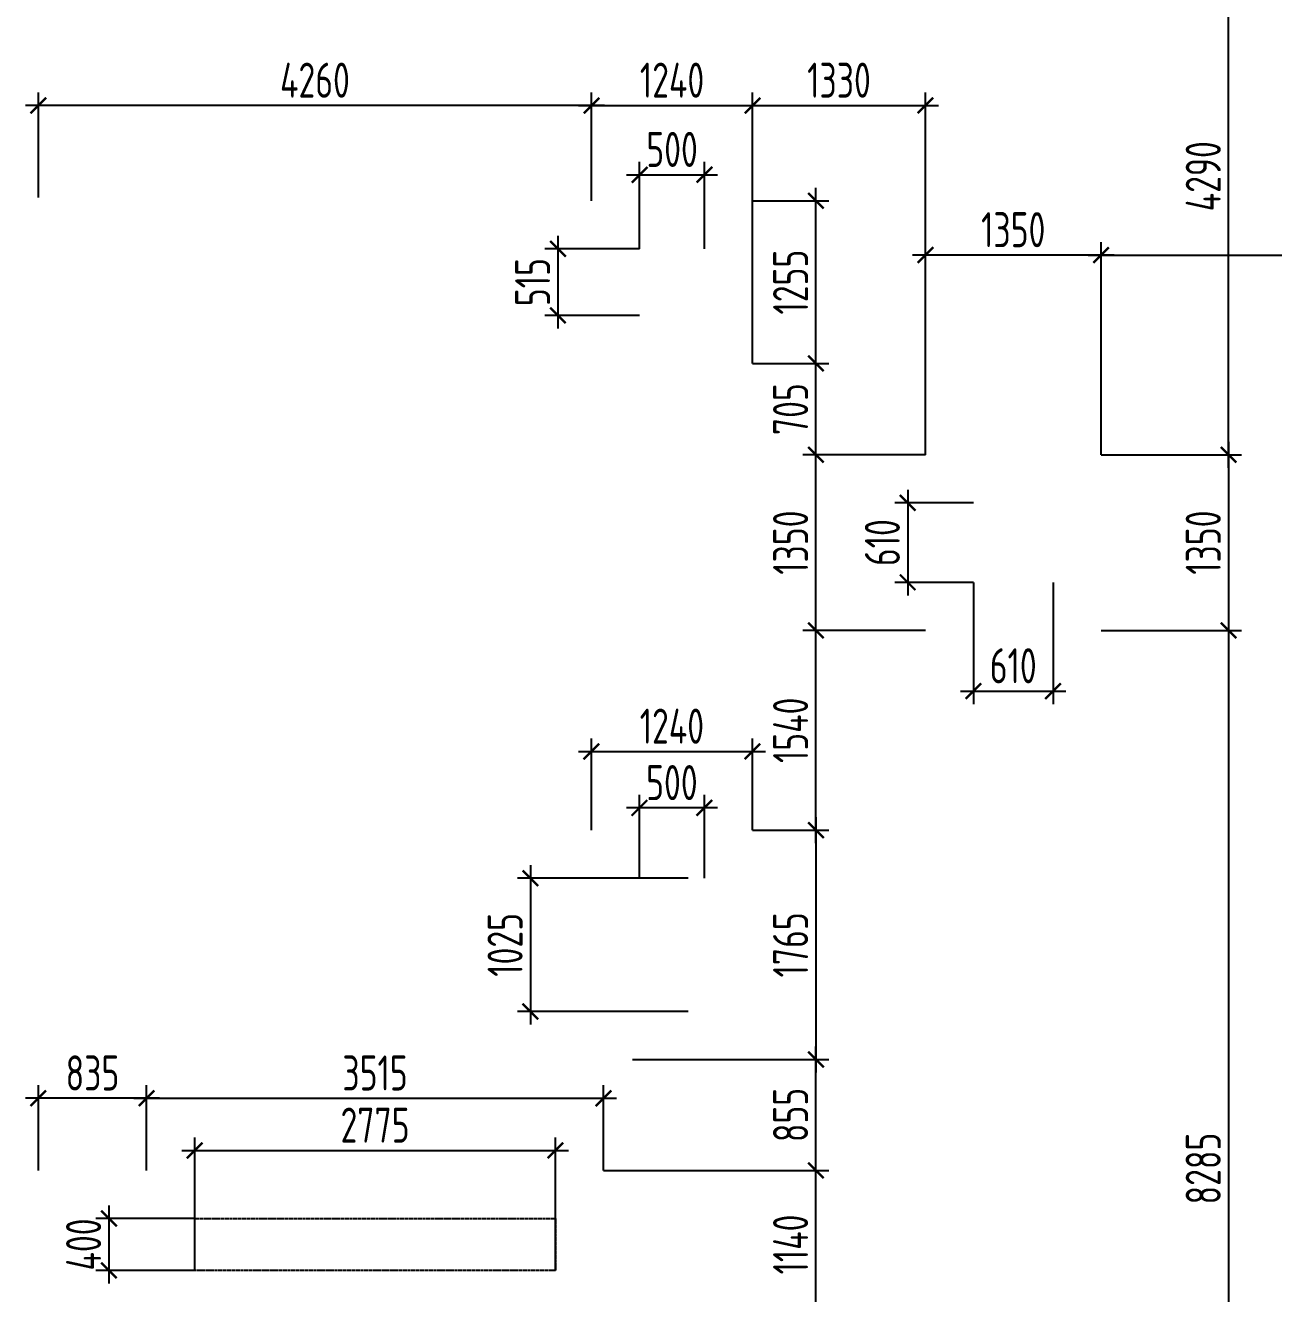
# Model space of a CAD drawing. Header units: millimetres. Extents: x -350007 to 535970, y -888 to 133718.
# Drawn here: x 473904 to 483515, y 64836 to 74601 of the extents above; entities that cross this region are included whole.
import ezdxf

# ---------------------------------------------------------------- set-up
doc = ezdxf.new("R2010")
doc.units = ezdxf.units.MM
doc.linetypes.add('HIDDEN', pattern=[9.525, 6.35, -3.175])
doc.layers.add('АР_Размеры нов.', color=15, linetype='Continuous', lineweight=0)
doc.layers.add('М_шахты ВЕ на покрытии', color=30, linetype='Continuous')
doc.styles.add('ISOCPEUR', font='isocpeur.ttf', dxfattribs={"width": 0.7})
doc.dimstyles.new('R_100', dxfattribs={"dimtxt": 270, "dimasz": 120, "dimexe": 100, "dimexo": 0, "dimgap": 60, "dimtad": 1, "dimdec": 0, "dimrnd": 5, "dimzin": 0, "dimdsep": 46, "dimtxsty": 'ISOCPEUR', "dimblk": 'ARCHTICK', "dimcen": 0, "dimdle": 100, "dimclrd": 256, "dimclre": 256, "dimclrt": 256, "dimadec": 0, "dimazin": 0, "dimtfac": 2, "dimtdec": 0, "dimtofl": 0, "dimtmove": 1, "dimatfit": 3, "dimfxl": 1, "dimtvp": 3, "dimtolj": 1, "dimtzin": 0, "dimarcsym": 0})

# ---------------------------------------------------------------- blocks, each defined once
blk = doc.blocks.new('_ArchTick')
at = {"color": 0, "linetype": 'ByBlock', "const_width": 0.15}
blk.add_lwpolyline([(-0.5, -0.5), (0.5, 0.5)], dxfattribs=at)
blk = doc.blocks.new('*D3486')
at = {"layer": 'АР_Размеры нов.', "lineweight": -2, "transparency": 16777216}
for p, q in [((474004.3, 65784.6), (474004.3, 66440.2)), ((474838.2, 65784.6), (474838.2, 66440.2)), ((474938.2, 66340.2), (473904.3, 66340.2))]:
    blk.add_line(p, q, dxfattribs=at)
at = {"layer": 'АР_Размеры нов.', "lineweight": -2, "transparency": 16777216, "xscale": 120, "yscale": 120, "zscale": 120, "rotation": 180}
blk.add_blockref('_ArchTick', (474004.3, 66340.2), dxfattribs=at)
at = {"layer": 'АР_Размеры нов.', "lineweight": -2, "transparency": 16777216, "xscale": 120, "yscale": 120, "zscale": 120}
blk.add_blockref('_ArchTick', (474838.2, 66340.2), dxfattribs=at)
at = {"layer": 'АР_Размеры нов.', "transparency": 16777216, "insert": (474421.2, 66535.2), "char_height": 270, "attachment_point": 5, "style": 'ISOCPEUR'}
blk.add_mtext('\\A1;835', dxfattribs=at)
blk = doc.blocks.new('*D3487')
at = {"layer": 'АР_Размеры нов.', "lineweight": -2, "transparency": 16777216}
for p, q in [((474838.2, 65784.6), (474838.2, 66440.2)), ((478355.2, 65784.6), (478355.2, 66440.2)), ((474738.2, 66340.2), (478455.2, 66340.2))]:
    blk.add_line(p, q, dxfattribs=at)
at = {"layer": 'АР_Размеры нов.', "lineweight": -2, "transparency": 16777216, "xscale": 120, "yscale": 120, "zscale": 120, "rotation": 180}
blk.add_blockref('_ArchTick', (474838.2, 66340.2), dxfattribs=at)
at = {"layer": 'АР_Размеры нов.', "lineweight": -2, "transparency": 16777216, "xscale": 120, "yscale": 120, "zscale": 120}
blk.add_blockref('_ArchTick', (478355.2, 66340.2), dxfattribs=at)
at = {"layer": 'АР_Размеры нов.', "transparency": 16777216, "insert": (476596.7, 66535.2), "char_height": 270, "attachment_point": 5, "style": 'ISOCPEUR'}
blk.add_mtext('\\A1;3515', dxfattribs=at)
blk = doc.blocks.new('*D3488')
at = {"layer": 'АР_Размеры нов.', "lineweight": -2, "transparency": 16777216}
for p, q in [((474547.6, 65514.6), (474547.6, 64914.6)), ((475208.2, 65414.6), (474447.6, 65414.6)), ((475208.2, 65014.6), (474447.6, 65014.6))]:
    blk.add_line(p, q, dxfattribs=at)
at = {"layer": 'АР_Размеры нов.', "lineweight": -2, "transparency": 16777216, "xscale": 120, "yscale": 120, "zscale": 120}
for p, rotation in [((474547.6, 65414.6), 90), ((474547.6, 65014.6), 270)]:
    blk.add_blockref('_ArchTick', p, dxfattribs=dict(at, rotation=rotation))
at = {"layer": 'АР_Размеры нов.', "transparency": 16777216, "insert": (474352.6, 65214.6), "char_height": 270, "attachment_point": 5, "rotation": 90, "style": 'ISOCPEUR'}
blk.add_mtext('\\A1;400', dxfattribs=at)
blk = doc.blocks.new('*D3491')
at = {"layer": 'АР_Размеры нов.', "lineweight": -2, "transparency": 16777216}
for p, q in [((479991.1, 64544.6), (479991.1, 65884.6)), ((478355.2, 65784.6), (480091.1, 65784.6)), ((478355.2, 64644.6), (480091.1, 64644.6))]:
    blk.add_line(p, q, dxfattribs=at)
at = {"layer": 'АР_Размеры нов.', "lineweight": -2, "transparency": 16777216, "xscale": 120, "yscale": 120, "zscale": 120}
for p, rotation in [((479991.1, 65784.6), 90), ((479991.1, 64644.6), 270)]:
    blk.add_blockref('_ArchTick', p, dxfattribs=dict(at, rotation=rotation))
at = {"layer": 'АР_Размеры нов.', "transparency": 16777216, "insert": (479796.1, 65214.6), "char_height": 270, "attachment_point": 5, "rotation": 90, "style": 'ISOCPEUR'}
blk.add_mtext('\\A1;1140', dxfattribs=at)
blk = doc.blocks.new('*D3492')
at = {"layer": 'АР_Размеры нов.', "lineweight": -2, "transparency": 16777216}
for p, q in [((479991.1, 65684.6), (479991.1, 66738.9)), ((478578, 66638.9), (480091.1, 66638.9)), ((478355.2, 65784.6), (480091.1, 65784.6))]:
    blk.add_line(p, q, dxfattribs=at)
at = {"layer": 'АР_Размеры нов.', "lineweight": -2, "transparency": 16777216, "xscale": 120, "yscale": 120, "zscale": 120}
for p, rotation in [((479991.1, 66638.9), 90), ((479991.1, 65784.6), 270)]:
    blk.add_blockref('_ArchTick', p, dxfattribs=dict(at, rotation=rotation))
at = {"layer": 'АР_Размеры нов.', "transparency": 16777216, "insert": (479796.1, 66211.8), "char_height": 270, "attachment_point": 5, "rotation": 90, "style": 'ISOCPEUR'}
blk.add_mtext('\\A1;855', dxfattribs=at)
blk = doc.blocks.new('*D3493')
at = {"layer": 'АР_Размеры нов.', "lineweight": -2, "transparency": 16777216}
for p, q in [((475208.2, 65014.6), (475208.2, 66038.5)), ((477985.2, 65014.6), (477985.2, 66038.5)), ((475108.2, 65938.5), (478085.2, 65938.5))]:
    blk.add_line(p, q, dxfattribs=at)
at = {"layer": 'АР_Размеры нов.', "lineweight": -2, "transparency": 16777216, "xscale": 120, "yscale": 120, "zscale": 120, "rotation": 180}
blk.add_blockref('_ArchTick', (475208.2, 65938.5), dxfattribs=at)
at = {"layer": 'АР_Размеры нов.', "lineweight": -2, "transparency": 16777216, "xscale": 120, "yscale": 120, "zscale": 120}
blk.add_blockref('_ArchTick', (477985.2, 65938.5), dxfattribs=at)
at = {"layer": 'АР_Размеры нов.', "transparency": 16777216, "insert": (476596.7, 66133.5), "char_height": 270, "attachment_point": 5, "style": 'ISOCPEUR'}
blk.add_mtext('\\A1;2775', dxfattribs=at)
blk = doc.blocks.new('*D3497')
at = {"layer": 'АР_Размеры нов.', "lineweight": -2, "transparency": 16777216}
for p, q in [((479991.1, 68504.2), (479991.1, 66538.9)), ((479502.2, 68404.2), (480091.1, 68404.2)), ((479502.2, 66638.9), (480091.1, 66638.9))]:
    blk.add_line(p, q, dxfattribs=at)
at = {"layer": 'АР_Размеры нов.', "lineweight": -2, "transparency": 16777216, "xscale": 120, "yscale": 120, "zscale": 120}
for p, rotation in [((479991.1, 68404.2), 90), ((479991.1, 66638.9), 270)]:
    blk.add_blockref('_ArchTick', p, dxfattribs=dict(at, rotation=rotation))
at = {"layer": 'АР_Размеры нов.', "transparency": 16777216, "insert": (479796.1, 67521.6), "char_height": 270, "attachment_point": 5, "rotation": 90, "style": 'ISOCPEUR'}
blk.add_mtext('\\A1;1765', dxfattribs=at)
blk = doc.blocks.new('*D3498')
at = {"layer": 'АР_Размеры нов.', "lineweight": -2, "transparency": 16777216}
for p, q in [((477792.8, 68134.2), (477792.8, 66908.9)), ((479008.2, 68034.2), (477692.8, 68034.2)), ((479008.2, 67008.9), (477692.8, 67008.9))]:
    blk.add_line(p, q, dxfattribs=at)
at = {"layer": 'АР_Размеры нов.', "lineweight": -2, "transparency": 16777216, "xscale": 120, "yscale": 120, "zscale": 120}
for p, rotation in [((477792.8, 68034.2), 90), ((477792.8, 67008.9), 270)]:
    blk.add_blockref('_ArchTick', p, dxfattribs=dict(at, rotation=rotation))
at = {"layer": 'АР_Размеры нов.', "transparency": 16777216, "insert": (477597.8, 67521.6), "char_height": 270, "attachment_point": 5, "rotation": 90, "style": 'ISOCPEUR'}
blk.add_mtext('\\A1;1025', dxfattribs=at)
blk = doc.blocks.new('*D3499')
at = {"layer": 'АР_Размеры нов.', "lineweight": -2, "transparency": 16777216}
for p, q in [((478632.2, 68034.2), (478632.2, 68675.9)), ((479132.2, 68034.2), (479132.2, 68675.9)), ((479232.2, 68575.9), (478532.2, 68575.9))]:
    blk.add_line(p, q, dxfattribs=at)
at = {"layer": 'АР_Размеры нов.', "lineweight": -2, "transparency": 16777216, "xscale": 120, "yscale": 120, "zscale": 120, "rotation": 180}
blk.add_blockref('_ArchTick', (478632.2, 68575.9), dxfattribs=at)
at = {"layer": 'АР_Размеры нов.', "lineweight": -2, "transparency": 16777216, "xscale": 120, "yscale": 120, "zscale": 120}
blk.add_blockref('_ArchTick', (479132.2, 68575.9), dxfattribs=at)
at = {"layer": 'АР_Размеры нов.', "transparency": 16777216, "insert": (478882.2, 68770.9), "char_height": 270, "attachment_point": 5, "style": 'ISOCPEUR'}
blk.add_mtext('\\A1;500', dxfattribs=at)
blk = doc.blocks.new('*D3500')
at = {"layer": 'АР_Размеры нов.', "lineweight": -2, "transparency": 16777216}
for p, q in [((478262.2, 68404.2), (478262.2, 69110.5)), ((479502.2, 68404.2), (479502.2, 69110.5)), ((478162.2, 69010.5), (479602.2, 69010.5))]:
    blk.add_line(p, q, dxfattribs=at)
at = {"layer": 'АР_Размеры нов.', "lineweight": -2, "transparency": 16777216, "xscale": 120, "yscale": 120, "zscale": 120, "rotation": 180}
blk.add_blockref('_ArchTick', (478262.2, 69010.5), dxfattribs=at)
at = {"layer": 'АР_Размеры нов.', "lineweight": -2, "transparency": 16777216, "xscale": 120, "yscale": 120, "zscale": 120}
blk.add_blockref('_ArchTick', (479502.2, 69010.5), dxfattribs=at)
at = {"layer": 'АР_Размеры нов.', "transparency": 16777216, "insert": (478882.2, 69205.5), "char_height": 270, "attachment_point": 5, "style": 'ISOCPEUR'}
blk.add_mtext('\\A1;1240', dxfattribs=at)
blk = doc.blocks.new('*D3501')
at = {"layer": 'АР_Размеры нов.', "lineweight": -2, "transparency": 16777216}
for p, q in [((479991.1, 68304.2), (479991.1, 70042.6)), ((480834.4, 69942.6), (479891.1, 69942.6)), ((479502.2, 68404.2), (480091.1, 68404.2))]:
    blk.add_line(p, q, dxfattribs=at)
at = {"layer": 'АР_Размеры нов.', "lineweight": -2, "transparency": 16777216, "xscale": 120, "yscale": 120, "zscale": 120}
for p, rotation in [((479991.1, 69942.6), 90), ((479991.1, 68404.2), 270)]:
    blk.add_blockref('_ArchTick', p, dxfattribs=dict(at, rotation=rotation))
at = {"layer": 'АР_Размеры нов.', "transparency": 16777216, "insert": (479796.1, 69173.4), "char_height": 270, "attachment_point": 5, "rotation": 90, "style": 'ISOCPEUR'}
blk.add_mtext('\\A1;1540', dxfattribs=at)
blk = doc.blocks.new('*D3502')
at = {"layer": 'АР_Размеры нов.', "lineweight": -2, "transparency": 16777216}
for p, q in [((479991.1, 69842.6), (479991.1, 71394.6)), ((480834.4, 71294.6), (479891.1, 71294.6)), ((480834.4, 69942.6), (479891.1, 69942.6))]:
    blk.add_line(p, q, dxfattribs=at)
at = {"layer": 'АР_Размеры нов.', "lineweight": -2, "transparency": 16777216, "xscale": 120, "yscale": 120, "zscale": 120}
for p, rotation in [((479991.1, 71294.6), 90), ((479991.1, 69942.6), 270)]:
    blk.add_blockref('_ArchTick', p, dxfattribs=dict(at, rotation=rotation))
at = {"layer": 'АР_Размеры нов.', "transparency": 16777216, "insert": (479796.1, 70618.6), "char_height": 270, "attachment_point": 5, "rotation": 90, "style": 'ISOCPEUR'}
blk.add_mtext('\\A1;1350', dxfattribs=at)
blk = doc.blocks.new('*D3503')
at = {"layer": 'АР_Размеры нов.', "lineweight": -2, "transparency": 16777216}
for p, q in [((479991.1, 71194.6), (479991.1, 72097.9)), ((479503.5, 71997.9), (480091.1, 71997.9)), ((480834.4, 71294.6), (479891.1, 71294.6))]:
    blk.add_line(p, q, dxfattribs=at)
at = {"layer": 'АР_Размеры нов.', "lineweight": -2, "transparency": 16777216, "xscale": 120, "yscale": 120, "zscale": 120}
for p, rotation in [((479991.1, 71997.9), 90), ((479991.1, 71294.6), 270)]:
    blk.add_blockref('_ArchTick', p, dxfattribs=dict(at, rotation=rotation))
at = {"layer": 'АР_Размеры нов.', "transparency": 16777216, "insert": (479796.1, 71646.2), "char_height": 270, "attachment_point": 5, "rotation": 90, "style": 'ISOCPEUR'}
blk.add_mtext('\\A1;705', dxfattribs=at)
blk = doc.blocks.new('*D3504')
at = {"layer": 'АР_Размеры нов.', "lineweight": -2, "transparency": 16777216}
for p, q in [((479991.1, 71897.9), (479991.1, 73350.6)), ((479503.5, 73250.6), (480091.1, 73250.6)), ((479503.5, 71997.9), (480091.1, 71997.9))]:
    blk.add_line(p, q, dxfattribs=at)
at = {"layer": 'АР_Размеры нов.', "lineweight": -2, "transparency": 16777216, "xscale": 120, "yscale": 120, "zscale": 120}
for p, rotation in [((479991.1, 73250.6), 90), ((479991.1, 71997.9), 270)]:
    blk.add_blockref('_ArchTick', p, dxfattribs=dict(at, rotation=rotation))
at = {"layer": 'АР_Размеры нов.', "transparency": 16777216, "insert": (479796.1, 72624.2), "char_height": 270, "attachment_point": 5, "rotation": 90, "style": 'ISOCPEUR'}
blk.add_mtext('\\A1;1255', dxfattribs=at)
blk = doc.blocks.new('*D3505')
at = {"layer": 'АР_Размеры нов.', "lineweight": -2, "transparency": 16777216}
for p, q in [((478263.5, 73250.6), (478263.5, 74083.9)), ((479503.5, 73250.6), (479503.5, 74083.9)), ((478163.5, 73983.9), (479603.5, 73983.9))]:
    blk.add_line(p, q, dxfattribs=at)
at = {"layer": 'АР_Размеры нов.', "lineweight": -2, "transparency": 16777216, "xscale": 120, "yscale": 120, "zscale": 120, "rotation": 180}
blk.add_blockref('_ArchTick', (478263.5, 73983.9), dxfattribs=at)
at = {"layer": 'АР_Размеры нов.', "lineweight": -2, "transparency": 16777216, "xscale": 120, "yscale": 120, "zscale": 120}
blk.add_blockref('_ArchTick', (479503.5, 73983.9), dxfattribs=at)
at = {"layer": 'АР_Размеры нов.', "transparency": 16777216, "insert": (478883.5, 74178.9), "char_height": 270, "attachment_point": 5, "style": 'ISOCPEUR'}
blk.add_mtext('\\A1;1240', dxfattribs=at)
blk = doc.blocks.new('*D3506')
at = {"layer": 'АР_Размеры нов.', "lineweight": -2, "transparency": 16777216}
for p, q in [((474004.3, 73274.8), (474004.3, 74083.9)), ((478263.5, 73250.6), (478263.5, 74083.9)), ((478363.5, 73983.9), (473904.3, 73983.9))]:
    blk.add_line(p, q, dxfattribs=at)
at = {"layer": 'АР_Размеры нов.', "lineweight": -2, "transparency": 16777216, "xscale": 120, "yscale": 120, "zscale": 120, "rotation": 180}
blk.add_blockref('_ArchTick', (474004.3, 73983.9), dxfattribs=at)
at = {"layer": 'АР_Размеры нов.', "lineweight": -2, "transparency": 16777216, "xscale": 120, "yscale": 120, "zscale": 120}
blk.add_blockref('_ArchTick', (478263.5, 73983.9), dxfattribs=at)
at = {"layer": 'АР_Размеры нов.', "transparency": 16777216, "insert": (476133.9, 74178.9), "char_height": 270, "attachment_point": 5, "style": 'ISOCPEUR'}
blk.add_mtext('\\A1;4260', dxfattribs=at)
blk = doc.blocks.new('*D3507')
at = {"layer": 'АР_Размеры нов.', "lineweight": -2, "transparency": 16777216}
for p, q in [((480834.4, 71294.6), (480834.4, 72932.8)), ((482186.5, 71294.6), (482186.5, 72932.8)), ((482286.5, 72832.8), (480734.4, 72832.8))]:
    blk.add_line(p, q, dxfattribs=at)
at = {"layer": 'АР_Размеры нов.', "lineweight": -2, "transparency": 16777216, "xscale": 120, "yscale": 120, "zscale": 120, "rotation": 180}
blk.add_blockref('_ArchTick', (480834.4, 72832.8), dxfattribs=at)
at = {"layer": 'АР_Размеры нов.', "lineweight": -2, "transparency": 16777216, "xscale": 120, "yscale": 120, "zscale": 120}
blk.add_blockref('_ArchTick', (482186.5, 72832.8), dxfattribs=at)
at = {"layer": 'АР_Размеры нов.', "transparency": 16777216, "insert": (481510.4, 73027.8), "char_height": 270, "attachment_point": 5, "style": 'ISOCPEUR'}
blk.add_mtext('\\A1;1350', dxfattribs=at)
blk = doc.blocks.new('*D3508')
at = {"layer": 'АР_Размеры нов.', "lineweight": -2, "transparency": 16777216}
for p, q in [((479503.5, 71997.9), (479503.5, 74083.9)), ((480834.4, 71294.6), (480834.4, 74083.9)), ((479403.5, 73983.9), (480934.4, 73983.9))]:
    blk.add_line(p, q, dxfattribs=at)
at = {"layer": 'АР_Размеры нов.', "lineweight": -2, "transparency": 16777216, "xscale": 120, "yscale": 120, "zscale": 120, "rotation": 180}
blk.add_blockref('_ArchTick', (479503.5, 73983.9), dxfattribs=at)
at = {"layer": 'АР_Размеры нов.', "lineweight": -2, "transparency": 16777216, "xscale": 120, "yscale": 120, "zscale": 120}
blk.add_blockref('_ArchTick', (480834.4, 73983.9), dxfattribs=at)
at = {"layer": 'АР_Размеры нов.', "transparency": 16777216, "insert": (480168.9, 74178.9), "char_height": 270, "attachment_point": 5, "style": 'ISOCPEUR'}
blk.add_mtext('\\A1;1330', dxfattribs=at)
blk = doc.blocks.new('*D3509')
at = {"layer": 'АР_Размеры нов.', "lineweight": -2, "transparency": 16777216}
for p, q in [((482186.5, 71294.6), (482186.5, 72932.8)), ((487545.9, 71365.7), (487545.9, 72932.8)), ((482086.5, 72832.8), (487645.9, 72832.8))]:
    blk.add_line(p, q, dxfattribs=at)
at = {"layer": 'АР_Размеры нов.', "lineweight": -2, "transparency": 16777216, "xscale": 120, "yscale": 120, "zscale": 120, "rotation": 180}
blk.add_blockref('_ArchTick', (482186.5, 72832.8), dxfattribs=at)
at = {"layer": 'АР_Размеры нов.', "lineweight": -2, "transparency": 16777216, "xscale": 120, "yscale": 120, "zscale": 120}
blk.add_blockref('_ArchTick', (487545.9, 72832.8), dxfattribs=at)
at = {"layer": 'АР_Размеры нов.', "transparency": 16777216, "insert": (484866.2, 73027.8), "char_height": 270, "attachment_point": 5, "style": 'ISOCPEUR'}
blk.add_mtext('\\A1;5360', dxfattribs=at)
blk = doc.blocks.new('*D3512')
at = {"layer": 'АР_Размеры нов.', "lineweight": -2, "transparency": 16777216}
for p, q in [((483168.4, 71394.6), (483168.4, 69842.6)), ((482186.5, 71294.6), (483268.4, 71294.6)), ((482186.5, 69942.6), (483268.4, 69942.6))]:
    blk.add_line(p, q, dxfattribs=at)
at = {"layer": 'АР_Размеры нов.', "lineweight": -2, "transparency": 16777216, "xscale": 120, "yscale": 120, "zscale": 120}
for p, rotation in [((483168.4, 71294.6), 90), ((483168.4, 69942.6), 270)]:
    blk.add_blockref('_ArchTick', p, dxfattribs=dict(at, rotation=rotation))
at = {"layer": 'АР_Размеры нов.', "transparency": 16777216, "insert": (482973.4, 70618.6), "char_height": 270, "attachment_point": 5, "rotation": 90, "style": 'ISOCPEUR'}
blk.add_mtext('\\A1;1350', dxfattribs=at)
blk = doc.blocks.new('*D3513')
at = {"layer": 'АР_Размеры нов.', "lineweight": -2, "transparency": 16777216}
for p, q in [((483168.4, 70042.6), (483168.4, 61555.7)), ((482186.5, 69942.6), (483268.4, 69942.6)), ((482977.9, 61655.7), (483268.4, 61655.7))]:
    blk.add_line(p, q, dxfattribs=at)
at = {"layer": 'АР_Размеры нов.', "lineweight": -2, "transparency": 16777216, "xscale": 120, "yscale": 120, "zscale": 120}
for p, rotation in [((483168.4, 69942.6), 90), ((483168.4, 61655.7), 270)]:
    blk.add_blockref('_ArchTick', p, dxfattribs=dict(at, rotation=rotation))
at = {"layer": 'АР_Размеры нов.', "transparency": 16777216, "insert": (482973.4, 65799.1), "char_height": 270, "attachment_point": 5, "rotation": 90, "style": 'ISOCPEUR'}
blk.add_mtext('\\A1;8285', dxfattribs=at)
blk = doc.blocks.new('*D3514')
at = {"layer": 'АР_Размеры нов.', "lineweight": -2, "transparency": 16777216}
for p, q in [((483168.4, 71194.6), (483168.4, 75683.9)), ((483330.3, 75583.9), (483068.4, 75583.9)), ((482186.5, 71294.6), (483268.4, 71294.6))]:
    blk.add_line(p, q, dxfattribs=at)
at = {"layer": 'АР_Размеры нов.', "lineweight": -2, "transparency": 16777216, "xscale": 120, "yscale": 120, "zscale": 120}
for p, rotation in [((483168.4, 75583.9), 90), ((483168.4, 71294.6), 270)]:
    blk.add_blockref('_ArchTick', p, dxfattribs=dict(at, rotation=rotation))
at = {"layer": 'АР_Размеры нов.', "transparency": 16777216, "insert": (482973.4, 73439.3), "char_height": 270, "attachment_point": 5, "rotation": 90, "style": 'ISOCPEUR'}
blk.add_mtext('\\A1;4290', dxfattribs=at)
blk = doc.blocks.new('*D3523')
at = {"layer": 'АР_Размеры нов.', "lineweight": -2, "transparency": 16777216}
for p, q in [((481204.4, 70312.6), (481204.4, 69375.3)), ((481816.5, 70312.6), (481816.5, 69375.3)), ((481104.4, 69475.3), (481916.5, 69475.3))]:
    blk.add_line(p, q, dxfattribs=at)
at = {"layer": 'АР_Размеры нов.', "lineweight": -2, "transparency": 16777216, "xscale": 120, "yscale": 120, "zscale": 120, "rotation": 180}
blk.add_blockref('_ArchTick', (481204.4, 69475.3), dxfattribs=at)
at = {"layer": 'АР_Размеры нов.', "lineweight": -2, "transparency": 16777216, "xscale": 120, "yscale": 120, "zscale": 120}
blk.add_blockref('_ArchTick', (481816.5, 69475.3), dxfattribs=at)
at = {"layer": 'АР_Размеры нов.', "transparency": 16777216, "insert": (481510.4, 69670.3), "char_height": 270, "attachment_point": 5, "style": 'ISOCPEUR'}
blk.add_mtext('\\A1;610', dxfattribs=at)
blk = doc.blocks.new('*D3524')
at = {"layer": 'АР_Размеры нов.', "lineweight": -2, "transparency": 16777216}
for p, q in [((480697.7, 71024.6), (480697.7, 70212.6)), ((481204.4, 70924.6), (480597.7, 70924.6)), ((481204.4, 70312.6), (480597.7, 70312.6))]:
    blk.add_line(p, q, dxfattribs=at)
at = {"layer": 'АР_Размеры нов.', "lineweight": -2, "transparency": 16777216, "xscale": 120, "yscale": 120, "zscale": 120}
for p, rotation in [((480697.7, 70924.6), 90), ((480697.7, 70312.6), 270)]:
    blk.add_blockref('_ArchTick', p, dxfattribs=dict(at, rotation=rotation))
at = {"layer": 'АР_Размеры нов.', "transparency": 16777216, "insert": (480502.7, 70618.6), "char_height": 270, "attachment_point": 5, "rotation": 90, "style": 'ISOCPEUR'}
blk.add_mtext('\\A1;610', dxfattribs=at)
blk = doc.blocks.new('*D3525')
at = {"layer": 'АР_Размеры нов.', "lineweight": -2, "transparency": 16777216}
for p, q in [((478004.9, 72980.6), (478004.9, 72267.9)), ((478633.5, 72880.6), (477904.9, 72880.6)), ((478633.5, 72367.9), (477904.9, 72367.9))]:
    blk.add_line(p, q, dxfattribs=at)
at = {"layer": 'АР_Размеры нов.', "lineweight": -2, "transparency": 16777216, "xscale": 120, "yscale": 120, "zscale": 120}
for p, rotation in [((478004.9, 72880.6), 90), ((478004.9, 72367.9), 270)]:
    blk.add_blockref('_ArchTick', p, dxfattribs=dict(at, rotation=rotation))
at = {"layer": 'АР_Размеры нов.', "transparency": 16777216, "insert": (477809.9, 72624.2), "char_height": 270, "attachment_point": 5, "rotation": 90, "style": 'ISOCPEUR'}
blk.add_mtext('\\A1;515', dxfattribs=at)
blk = doc.blocks.new('*D3526')
at = {"layer": 'АР_Размеры нов.', "lineweight": -2, "transparency": 16777216}
for p, q in [((478633.5, 72880.6), (478633.5, 73550.8)), ((479133.5, 72880.6), (479133.5, 73550.8)), ((478533.5, 73450.8), (479233.5, 73450.8))]:
    blk.add_line(p, q, dxfattribs=at)
at = {"layer": 'АР_Размеры нов.', "lineweight": -2, "transparency": 16777216, "xscale": 120, "yscale": 120, "zscale": 120, "rotation": 180}
blk.add_blockref('_ArchTick', (478633.5, 73450.8), dxfattribs=at)
at = {"layer": 'АР_Размеры нов.', "lineweight": -2, "transparency": 16777216, "xscale": 120, "yscale": 120, "zscale": 120}
blk.add_blockref('_ArchTick', (479133.5, 73450.8), dxfattribs=at)
at = {"layer": 'АР_Размеры нов.', "transparency": 16777216, "insert": (478883.5, 73645.8), "char_height": 270, "attachment_point": 5, "style": 'ISOCPEUR'}
blk.add_mtext('\\A1;500', dxfattribs=at)

msp = doc.modelspace()

# ---------------------------------------------------------------- linework, layer by layer
at = {"layer": 'М_шахты ВЕ на покрытии', "linetype": 'HIDDEN'}
msp.add_lwpolyline([(477985.2, 65014.6), (475208.2, 65014.6), (475208.2, 65414.6), (477985.2, 65414.6)], close=True, dxfattribs=at)

# ---------------------------------------------------------------- dimensions: what is measured, and where the dimension line sits
at = {"layer": 'АР_Размеры нов.'}
for base, p1, p2, picture, middle in [((483168.4, 75583.9), (482186.5, 71294.6), (483330.3, 75583.9), '*D3514', (482973.4, 73439.3)), ((479991.1, 73250.6), (479503.5, 71997.9), (479503.5, 73250.6), '*D3504', (479796.1, 72624.2)), ((478004.9, 72367.9), (478633.5, 72880.6), (478633.5, 72367.9), '*D3525', (477809.9, 72624.2)), ((479991.1, 71997.9), (480834.4, 71294.6), (479503.5, 71997.9), '*D3503', (479796.1, 71646.2)), ((479991.1, 71294.6), (480834.4, 69942.6), (480834.4, 71294.6), '*D3502', (479796.1, 70618.6)), ((483168.4, 69942.6), (482186.5, 71294.6), (482186.5, 69942.6), '*D3512', (482973.4, 70618.6)), ((480697.7, 70312.6), (481204.4, 70924.6), (481204.4, 70312.6), '*D3524', (480502.7, 70618.6)), ((479991.1, 69942.6), (479502.2, 68404.2), (480834.4, 69942.6), '*D3501', (479796.1, 69173.4)), ((483168.4, 61655.7), (482186.5, 69942.6), (482977.9, 61655.7), '*D3513', (482973.4, 65799.1)), ((479991.1, 66638.9), (479502.2, 68404.2), (479502.2, 66638.9), '*D3497', (479796.1, 67521.6)), ((477792.8, 67008.9), (479008.2, 68034.2), (479008.2, 67008.9), '*D3498', (477597.8, 67521.6)), ((479991.1, 66638.9), (478355.2, 65784.6), (478578, 66638.9), '*D3492', (479796.1, 66211.8)), ((479991.1, 65784.6), (478355.2, 64644.6), (478355.2, 65784.6), '*D3491', (479796.1, 65214.6))]:
    dim = msp.add_linear_dim(base=base, p1=p1, p2=p2, angle=90, dimstyle='R_100', override={"dimpost": '\\X'}, dxfattribs=at)
    dim.commit()
    dim.dimension.update_dxf_attribs({"geometry": picture, "text_midpoint": middle})
for base, p1, p2, picture, middle in [((474004.3, 73983.9), (478263.5, 73250.6), (474004.3, 73274.8), '*D3506', (476133.9, 74178.9)), ((479503.5, 73983.9), (478263.5, 73250.6), (479503.5, 73250.6), '*D3505', (478883.5, 74178.9)), ((480834.4, 73983.9), (479503.5, 71997.9), (480834.4, 71294.6), '*D3508', (480168.9, 74178.9)), ((479133.5, 73450.8), (478633.5, 72880.6), (479133.5, 72880.6), '*D3526', (478883.5, 73645.8)), ((480834.4, 72832.8), (482186.5, 71294.6), (480834.4, 71294.6), '*D3507', (481510.4, 73027.8)), ((487545.9, 72832.8), (482186.5, 71294.6), (487545.9, 71365.7), '*D3509', (484866.2, 73027.8)), ((481816.5, 69475.3), (481204.4, 70312.6), (481816.5, 70312.6), '*D3523', (481510.4, 69670.3)), ((479502.2, 69010.5), (478262.2, 68404.2), (479502.2, 68404.2), '*D3500', (478882.2, 69205.5)), ((478632.2, 68575.9), (479132.2, 68034.2), (478632.2, 68034.2), '*D3499', (478882.2, 68770.9)), ((474004.3, 66340.2), (474838.2, 65784.6), (474004.3, 65784.6), '*D3486', (474421.2, 66535.2)), ((478355.2, 66340.2), (474838.2, 65784.6), (478355.2, 65784.6), '*D3487', (476596.7, 66535.2)), ((477985.2, 65938.5), (475208.2, 65014.6), (477985.2, 65014.6), '*D3493', (476596.7, 66133.5))]:
    dim = msp.add_linear_dim(base=base, p1=p1, p2=p2, dimstyle='R_100', override={"dimpost": '\\X'}, dxfattribs=at)
    dim.commit()
    dim.dimension.update_dxf_attribs({"geometry": picture, "text_midpoint": middle})
dim = msp.add_linear_dim(base=(474547.6, 65014.6), p1=(475208.2, 65414.6), p2=(475208.2, 65014.6), angle=90, dimstyle='R_100', override={"dimpost": '\\X'}, dxfattribs=at)
dim.commit()
dim.dimension.update_dxf_attribs({"geometry": '*D3488', "text_midpoint": (474547.6, 65214.6), "dimtype": 160})

doc.saveas('drawing.dxf')
